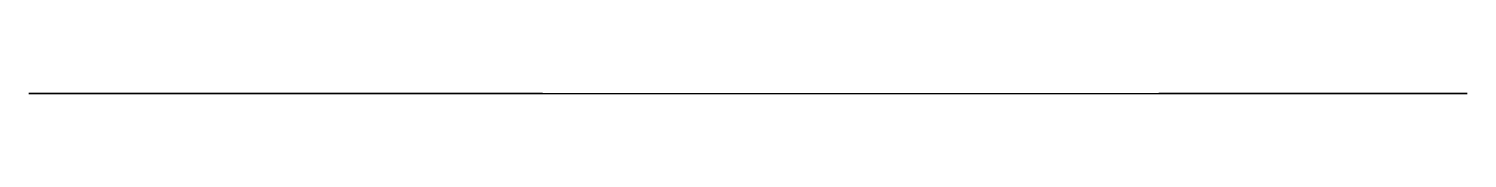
# Model space of a CAD drawing. Header units: millimetres. Extents: x -50 to 230, y 0 to 0.
import ezdxf

# ---------------------------------------------------------------- set-up
doc = ezdxf.new("R2010")
doc.units = ezdxf.units.MM
doc.header["$MEASUREMENT"] = 0
doc.layers.add('connecting rod vac v1_Sketch1', color=7, linetype='Continuous')

msp = doc.modelspace()

# ---------------------------------------------------------------- linework, layer by layer
at = {"layer": 'connecting rod vac v1_Sketch1'}
for p, q in [((5, 0, -49.75), (203, 0, -29.85)), ((5, 0, 49.75), (203, 0, 29.85)), ((35.86, 0, -34.85), (177.92, 0, -20.3)), ((35.98, 0, 34.72), (179.38, 0, 21.79))]:
    msp.add_line(p, q, dxfattribs=at)
at = {"layer": 'connecting rod vac v1_Sketch1', "extrusion": (0, 1, 0)}
for centre, radius in [((0, 0), 50), ((0, 0), 35), ((-200, 0), 30), ((-200, 0), 20)]:
    msp.add_circle(centre, radius, dxfattribs=at)
at = {"layer": 'connecting rod vac v1_Sketch1'}
msp.add_point((0, 0), dxfattribs=at)

doc.saveas('drawing.dxf')
